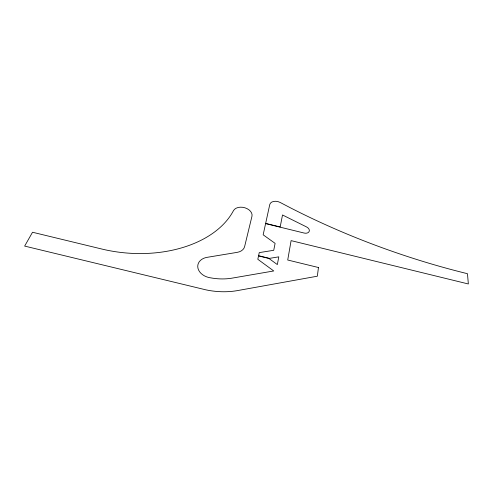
<?xml version="1.0" encoding="UTF-8"?>
<svg xmlns="http://www.w3.org/2000/svg" width="493" height="493" viewBox="0 0 493 493"><rect width="100%" height="100%" fill="white"/><g stroke="black" fill="none" stroke-linecap="round" stroke-linejoin="round"><path stroke-width="0.74" d="M318.46 267.514L317.344 276.197L236.837 290.71A63.203 45.461 11.3 0 1 205.766 289.816L24.65 246.087L32.526 232.246L101.724 249.008A108.066 70.721 5.4 0 0 233.442 210.702A9.731 6.655 13.2 0 1 244.873 207.775A9.731 6.655 13.2 0 1 251.96 216.279L244.62 246.58A11.832 8.48 12.8 0 1 237.176 252.361L207.873 257.21A13.853 10.304 11 0 0 197.742 266.688A13.853 10.304 11 0 0 208.668 277.473A15.579 11.567 11 0 0 210.548 277.83A47.254 33.962 11.3 0 0 231.39 278.255L273.744 270.959L257.808 259.281L258.542 255.929L268.925 258.461L277.337 264.581L278.798 256.841L269.498 258.369L258.591 255.707L259.263 252.613L273.732 250.302L275.106 243.357L263.157 234.81L265.604 223.6L304.101 233.035A4.862 3.315 18.1 0 0 309.197 231.365A4.862 3.315 18.1 0 0 306.498 226.916L282.514 214.979L280.178 226.959L265.647 223.397L269.763 204.558A7.266 4.856 15.5 0 1 280.246 202.494L290.13 207.664A380.966 174.282 19.7 0 0 467.475 273.701L468.35 283.974L291.104 240.627L287.715 260.021L318.46 267.514"/></g></svg>
